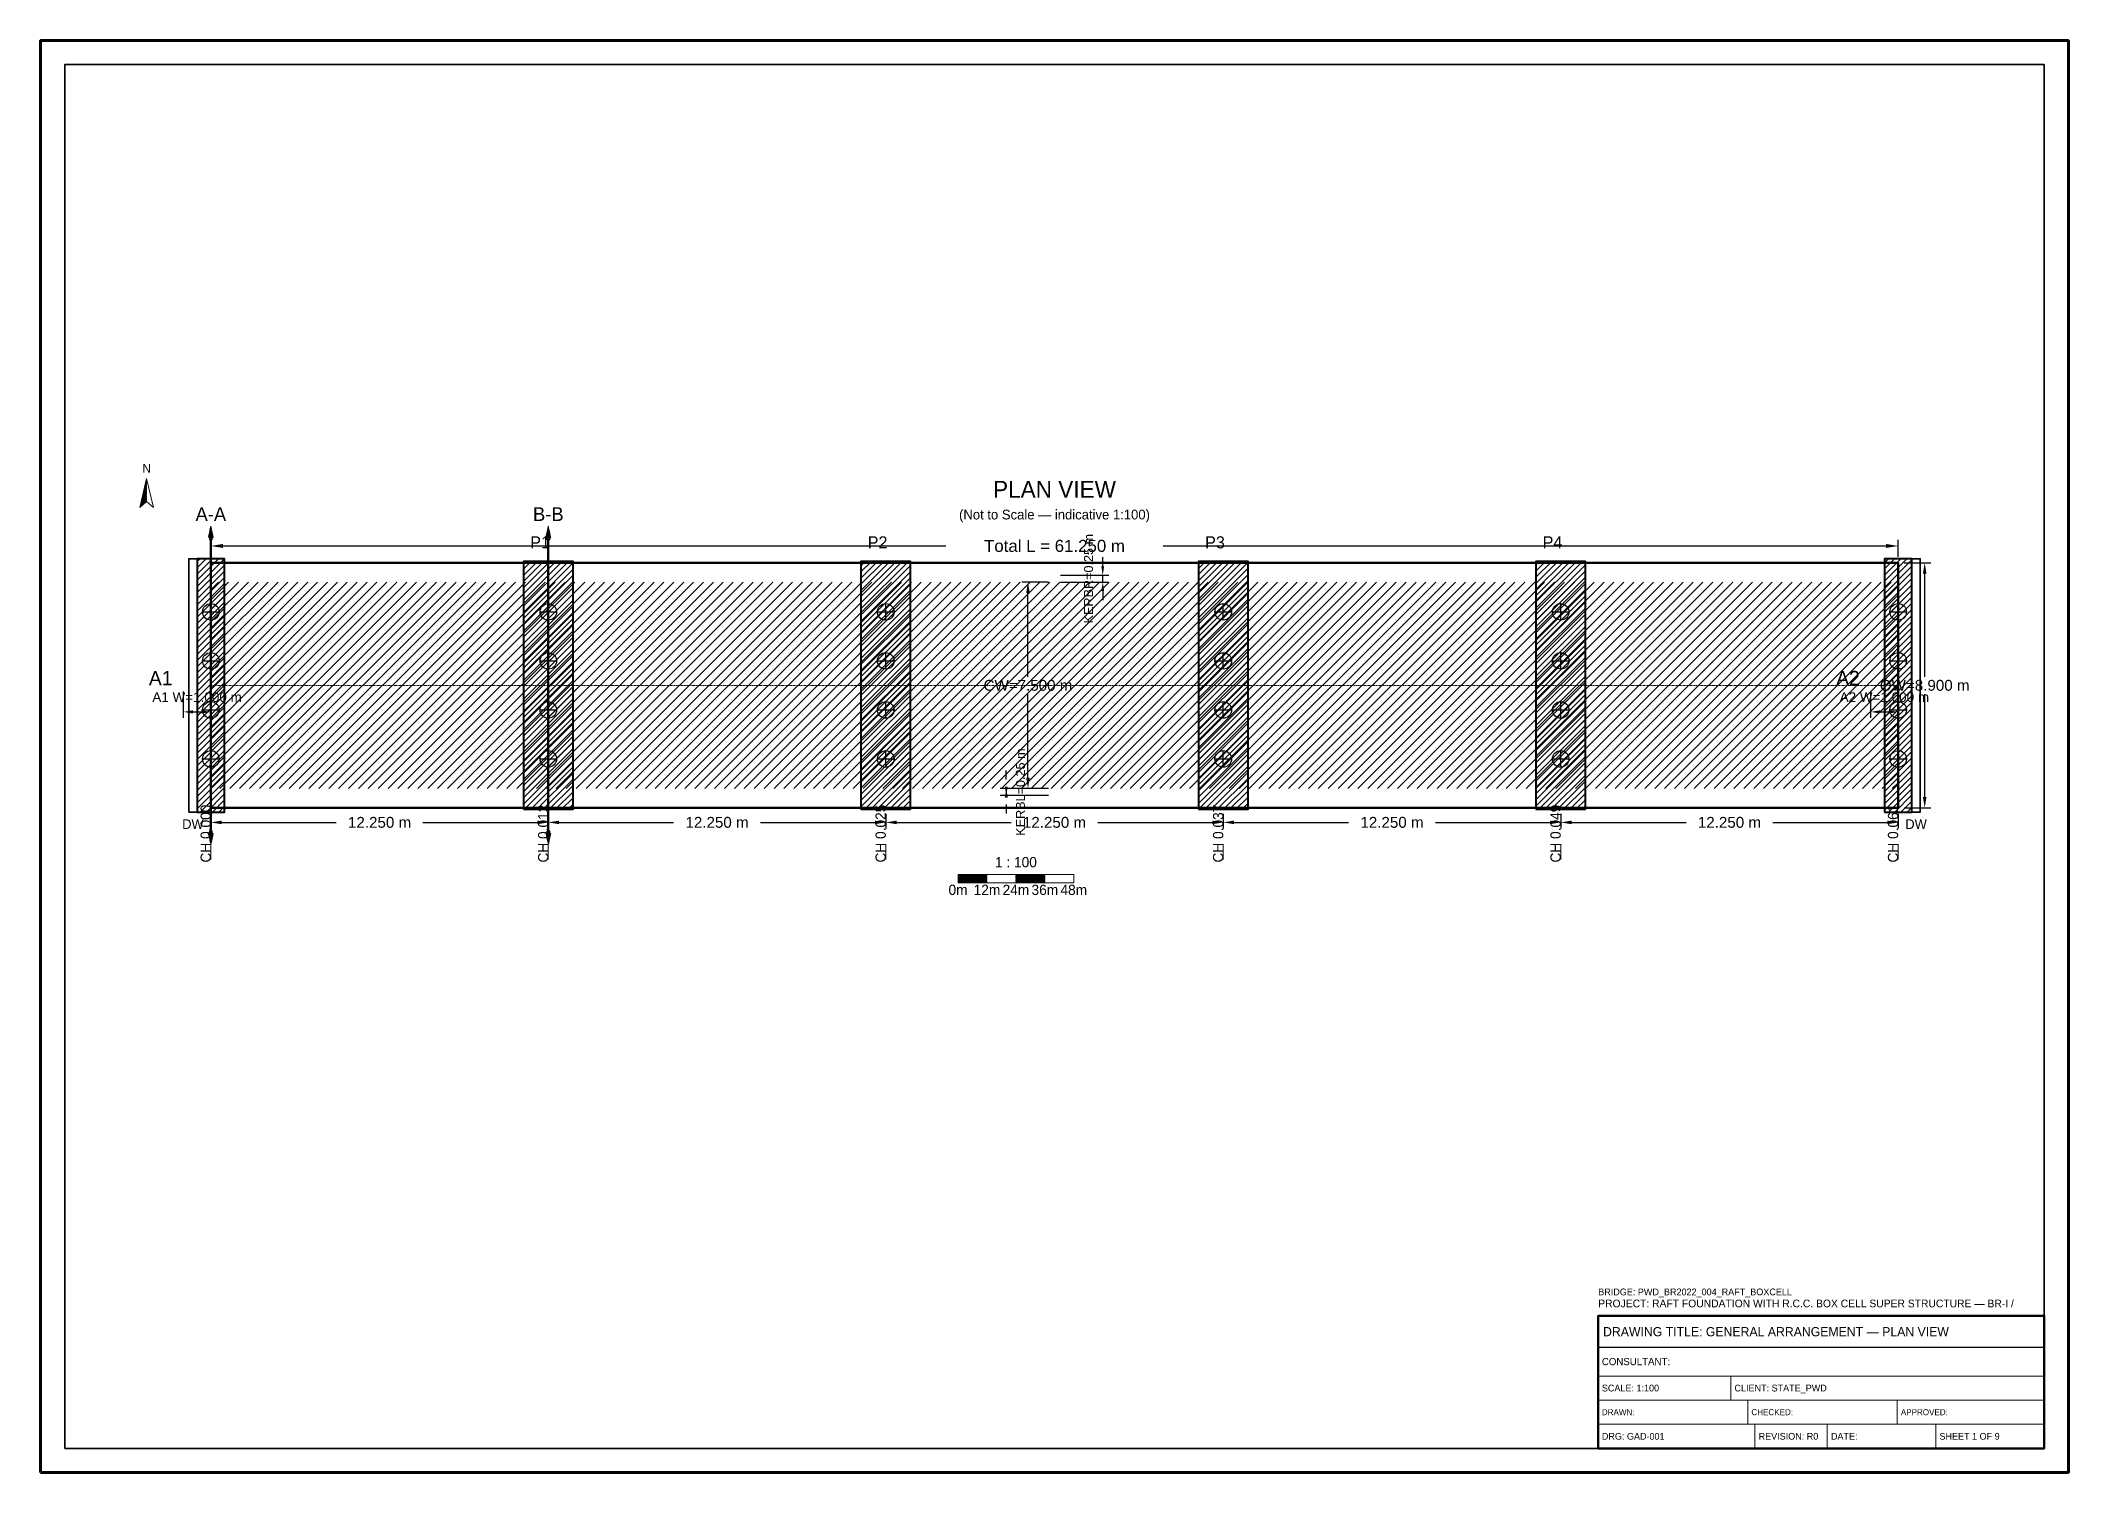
# Model space of a CAD drawing. Header units: metres. Extents: x 0 to 841, y 0 to 594.
import ezdxf
from ezdxf.enums import TextEntityAlignment as Align

# ---------------------------------------------------------------- set-up
doc = ezdxf.new("R2010")
doc.units = ezdxf.units.M
doc.linetypes.add('CENTER', pattern=[1.5, 0.75, -0.25, 0.25, -0.25])
doc.linetypes.add('DASHED', pattern=[0.5, 0.375, -0.125])
for name, color, linetype, lineweight in [('BORDER-INNER', 7, 'Continuous', 35), ('BORDER-OUTER', 7, 'Continuous', 70), ('CIVIL-CHAINAGE', 7, 'Continuous', 18), ('DIM-CHAINAGE', 3, 'Continuous', 18), ('DIM-LINEAR', 3, 'Continuous', 18), ('STRUC-CENTRE', 6, 'CENTER', 18), ('STRUC-HATCHING', 8, 'Continuous', 18), ('STRUC-OUTLINE', 1, 'Continuous', 50), ('STRUC-SECTION', 2, 'Continuous', 35), ('SUB-ABUT', 3, 'Continuous', 35), ('SUB-BEARING', 5, 'Continuous', 25), ('SUB-DIRT-WALL', 3, 'Continuous', 35), ('SUB-PIER', 2, 'Continuous', 35), ('SUPER-DECK', 2, 'Continuous', 50), ('SYM-NORTHARROW', 7, 'Continuous', 18), ('SYM-SCALE', 7, 'Continuous', 13), ('TEXT-GENERAL', 7, 'Continuous', 18), ('TEXT-HEADER', 7, 'Continuous', 25), ('TEXT-SPEC', 7, 'Continuous', 13), ('TEXT-TITLE', 7, 'Continuous', 25), ('TITLEBLK-BOX', 7, 'Continuous', 50), ('TITLEBLK-TEXT', 7, 'Continuous', 18)]:
    doc.layers.add(name, color=color, linetype=linetype, lineweight=lineweight)
doc.styles.add('BRIDGE_STD', font='Arial.ttf')
doc.dimstyles.new('pmb100', dxfattribs={"dimtxt": 2.5, "dimasz": 0.9375, "dimexe": 2.5, "dimexo": 2.5, "dimtad": 0, "dimtih": 1, "dimdec": 0, "dimtxsty": 'BRIDGE_STD', "dimcen": 2.5, "dimazin": 3, "dimtfac": 1, "dimtmove": 0, "dimatfit": 3})

msp = doc.modelspace()

# ---------------------------------------------------------------- hatches: boundary and pattern name
at = {"layer": 'STRUC-HATCHING'}
h = msp.add_hatch(dxfattribs=at)
h.set_pattern_fill('ANSI31', scale=0.913973)
h.paths.add_polyline_path([(70.62, 283.66), (770.38, 283.66), (770.38, 369.34), (70.62, 369.34)])
at = {"layer": 'STRUC-SECTION'}
h = msp.add_hatch(dxfattribs=at)
h.set_pattern_fill('SOLID')
h.paths.add_polyline_path([(69.57, 387.79), (71.67, 387.79), (70.62, 392.59)])
h = msp.add_hatch(dxfattribs=at)
h.set_pattern_fill('SOLID')
h.paths.add_polyline_path([(209.52, 387.79), (211.62, 387.79), (210.57, 392.59)])
h = msp.add_hatch(dxfattribs=at)
h.set_pattern_fill('SOLID')
h.paths.add_polyline_path([(69.57, 265.21), (71.67, 265.21), (70.62, 260.41)])
h = msp.add_hatch(dxfattribs=at)
h.set_pattern_fill('SOLID')
h.paths.add_polyline_path([(209.52, 265.21), (211.62, 265.21), (210.57, 260.41)])
at = {"layer": 'SUB-ABUT'}
h = msp.add_hatch(dxfattribs=at)
h.set_pattern_fill('ANSI31', scale=0.571233)
h.paths.add_polyline_path([(64.91, 273.95), (76.33, 273.95), (76.33, 379.05), (64.91, 379.05)])
h = msp.add_hatch(dxfattribs=at)
h.set_pattern_fill('ANSI31', scale=0.571233)
h.paths.add_polyline_path([(764.67, 273.95), (776.09, 273.95), (776.09, 379.05), (764.67, 379.05)])
at = {"layer": 'SUB-PIER'}
h = msp.add_hatch(dxfattribs=at)
h.set_pattern_fill('ANSI31', scale=0.571233)
h.paths.add_polyline_path([(200.29, 275.09), (220.85, 275.09), (220.85, 377.91), (200.29, 377.91)])
h = msp.add_hatch(dxfattribs=at)
h.set_pattern_fill('ANSI31', scale=0.571233)
h.paths.add_polyline_path([(340.24, 275.09), (360.81, 275.09), (360.81, 377.91), (340.24, 377.91)])
h = msp.add_hatch(dxfattribs=at)
h.set_pattern_fill('ANSI31', scale=0.571233)
h.paths.add_polyline_path([(480.19, 275.09), (500.76, 275.09), (500.76, 377.91), (480.19, 377.91)])
h = msp.add_hatch(dxfattribs=at)
h.set_pattern_fill('ANSI31', scale=0.571233)
h.paths.add_polyline_path([(620.15, 275.09), (640.71, 275.09), (640.71, 377.91), (620.15, 377.91)])
at = {"layer": 'SYM-NORTHARROW'}
h = msp.add_hatch(dxfattribs=at)
h.set_pattern_fill('SOLID')
h.paths.add_polyline_path([(44, 412.34), (41.2, 400.34), (44, 402.74)])
at = {"layer": 'SYM-SCALE'}
h = msp.add_hatch(dxfattribs=at)
h.set_pattern_fill('SOLID')
h.paths.add_polyline_path([(380.5, 244.66), (392.5, 244.66), (392.5, 248.06), (380.5, 248.06)])
h = msp.add_hatch(dxfattribs=at)
h.set_pattern_fill('SOLID')
h.paths.add_polyline_path([(404.5, 244.66), (416.5, 244.66), (416.5, 248.06), (404.5, 248.06)])

# ---------------------------------------------------------------- linework, layer by layer
at = {"layer": 'BORDER-INNER'}
msp.add_lwpolyline([(10, 10), (831, 10), (831, 584), (10, 584), (10, 10)], dxfattribs=at)
at = {"layer": 'BORDER-OUTER'}
msp.add_lwpolyline([(0, 0), (841, 0), (841, 594), (0, 594), (0, 0)], dxfattribs=at)
at = {"layer": 'CIVIL-CHAINAGE'}
for p, q in [((70.62, 260.66), (70.62, 254.29)), ((210.57, 260.66), (210.57, 254.29)), ((350.52, 260.66), (350.52, 254.29)), ((490.48, 260.66), (490.48, 254.29)), ((630.43, 260.66), (630.43, 254.29)), ((770.38, 260.66), (770.38, 254.29))]:
    msp.add_line(p, q, dxfattribs=at)
at = {"layer": 'STRUC-CENTRE'}
msp.add_line((70.62, 326.5), (770.38, 326.5), dxfattribs=at)
at = {"layer": 'STRUC-OUTLINE', "lineweight": 50}
msp.add_lwpolyline([(70.62, 275.66), (70.62, 377.34), (770.38, 377.34), (770.38, 275.66), (70.62, 275.66)], dxfattribs=at)
at = {"layer": 'STRUC-SECTION', "color": 1, "linetype": 'DASHED', "lineweight": 50}
for p, q in [((70.62, 387.34), (70.62, 265.66)), ((210.57, 387.34), (210.57, 265.66))]:
    msp.add_line(p, q, dxfattribs=at)
at = {"layer": 'STRUC-SECTION', "color": 1}
for points in [[(70.17, 386.89), (71.07, 386.89), (71.07, 387.79), (70.17, 387.79), (70.17, 386.89)], [(210.12, 386.89), (211.02, 386.89), (211.02, 387.79), (210.12, 387.79), (210.12, 386.89)], [(70.17, 265.21), (71.07, 265.21), (71.07, 266.11), (70.17, 266.11), (70.17, 265.21)], [(210.12, 265.21), (211.02, 265.21), (211.02, 266.11), (210.12, 266.11), (210.12, 265.21)]]:
    msp.add_lwpolyline(points, dxfattribs=at)
at = {"layer": 'SUB-ABUT', "lineweight": 40}
for points in [[(64.91, 273.95), (76.33, 273.95), (76.33, 379.05), (64.91, 379.05), (64.91, 273.95)], [(764.67, 273.95), (776.09, 273.95), (776.09, 379.05), (764.67, 379.05), (764.67, 273.95)]]:
    msp.add_lwpolyline(points, dxfattribs=at)
at = {"layer": 'SUB-BEARING'}
for p, q in [((67.19, 357), (74.05, 357)), ((70.62, 353.58), (70.62, 360.43)), ((207.14, 357), (214, 357)), ((210.57, 353.58), (210.57, 360.43)), ((347.1, 357), (353.95, 357)), ((350.52, 353.58), (350.52, 360.43)), ((487.05, 357), (493.9, 357)), ((490.48, 353.58), (490.48, 360.43)), ((627, 357), (633.86, 357)), ((630.43, 353.58), (630.43, 360.43)), ((766.95, 357), (773.81, 357)), ((770.38, 353.58), (770.38, 360.43)), ((67.19, 336.67), (74.05, 336.67)), ((70.62, 333.24), (70.62, 340.1)), ((207.14, 336.67), (214, 336.67)), ((210.57, 333.24), (210.57, 340.1)), ((347.1, 336.67), (353.95, 336.67)), ((350.52, 333.24), (350.52, 340.1)), ((487.05, 336.67), (493.9, 336.67)), ((490.48, 333.24), (490.48, 340.1)), ((627, 336.67), (633.86, 336.67)), ((630.43, 333.24), (630.43, 340.1)), ((766.95, 336.67), (773.81, 336.67)), ((770.38, 333.24), (770.38, 340.1)), ((70.62, 312.9), (70.62, 319.76)), ((210.57, 312.9), (210.57, 319.76)), ((350.52, 312.9), (350.52, 319.76)), ((490.48, 312.9), (490.48, 319.76)), ((630.43, 312.9), (630.43, 319.76)), ((770.38, 312.9), (770.38, 319.76)), ((67.19, 316.33), (74.05, 316.33)), ((207.14, 316.33), (214, 316.33)), ((347.1, 316.33), (353.95, 316.33)), ((487.05, 316.33), (493.9, 316.33)), ((627, 316.33), (633.86, 316.33)), ((766.95, 316.33), (773.81, 316.33)), ((67.19, 296), (74.05, 296)), ((70.62, 292.57), (70.62, 299.42)), ((207.14, 296), (214, 296)), ((210.57, 292.57), (210.57, 299.42)), ((347.1, 296), (353.95, 296)), ((350.52, 292.57), (350.52, 299.42)), ((487.05, 296), (493.9, 296)), ((490.48, 292.57), (490.48, 299.42)), ((627, 296), (633.86, 296)), ((630.43, 292.57), (630.43, 299.42)), ((766.95, 296), (773.81, 296)), ((770.38, 292.57), (770.38, 299.42))]:
    msp.add_line(p, q, dxfattribs=at)
for centre in [(70.62, 357), (210.57, 357), (350.52, 357), (490.48, 357), (630.43, 357), (770.38, 357), (70.62, 336.67), (210.57, 336.67), (350.52, 336.67), (490.48, 336.67), (630.43, 336.67), (770.38, 336.67), (70.62, 316.33), (210.57, 316.33), (350.52, 316.33), (490.48, 316.33), (630.43, 316.33), (770.38, 316.33), (70.62, 296), (210.57, 296), (350.52, 296), (490.48, 296), (630.43, 296), (770.38, 296)]:
    msp.add_circle(centre, 3.43, dxfattribs=at)
at = {"layer": 'SUB-DIRT-WALL', "lineweight": 35}
for points in [[(61.48, 273.95), (64.91, 273.95), (64.91, 379.05), (61.48, 379.05), (61.48, 273.95)], [(776.09, 273.95), (779.52, 273.95), (779.52, 379.05), (776.09, 379.05), (776.09, 273.95)]]:
    msp.add_lwpolyline(points, dxfattribs=at)
at = {"layer": 'SUB-PIER', "lineweight": 40}
for points in [[(200.29, 275.09), (220.85, 275.09), (220.85, 377.91), (200.29, 377.91), (200.29, 275.09)], [(340.24, 275.09), (360.81, 275.09), (360.81, 377.91), (340.24, 377.91), (340.24, 275.09)], [(480.19, 275.09), (500.76, 275.09), (500.76, 377.91), (480.19, 377.91), (480.19, 275.09)], [(620.15, 275.09), (640.71, 275.09), (640.71, 377.91), (620.15, 377.91), (620.15, 275.09)]]:
    msp.add_lwpolyline(points, dxfattribs=at)
at = {"layer": 'SUPER-DECK', "lineweight": 30}
msp.add_lwpolyline([(70.62, 275.66), (70.62, 377.34), (770.38, 377.34), (770.38, 275.66), (70.62, 275.66)], dxfattribs=at)
at = {"layer": 'SYM-NORTHARROW'}
msp.add_lwpolyline([(44, 412.34), (41.2, 400.34), (44, 402.74), (46.8, 400.34), (44, 412.34)], dxfattribs=at)
at = {"layer": 'SYM-SCALE'}
msp.add_lwpolyline([(380.5, 244.66), (428.5, 244.66), (428.5, 248.06), (380.5, 248.06), (380.5, 244.66)], dxfattribs=at)
at = {"layer": 'TITLEBLK-BOX', "lineweight": 50}
msp.add_lwpolyline([(646, 10), (831, 10), (831, 65), (646, 65), (646, 10)], dxfattribs=at)
at = {"layer": 'TITLEBLK-BOX', "lineweight": 30}
msp.add_lwpolyline([(646, 52), (831, 52), (831, 65), (646, 65), (646, 52)], dxfattribs=at)
at = {"layer": 'TITLEBLK-BOX', "lineweight": 18}
for points in [[(646, 40), (831, 40), (831, 52), (646, 52), (646, 40)], [(646, 30), (701, 30), (701, 40), (646, 40), (646, 30)], [(701, 30), (831, 30), (831, 40), (701, 40), (701, 30)], [(646, 20), (708, 20), (708, 30), (646, 30), (646, 20)], [(708, 20), (770, 20), (770, 30), (708, 30), (708, 20)], [(770, 20), (831, 20), (831, 30), (770, 30), (770, 20)], [(646, 10), (711, 10), (711, 20), (646, 20), (646, 10)], [(711, 10), (741, 10), (741, 20), (711, 20), (711, 10)], [(741, 10), (786, 10), (786, 20), (741, 20), (741, 10)], [(786, 10), (831, 10), (831, 20), (786, 20), (786, 10)]]:
    msp.add_lwpolyline(points, dxfattribs=at)

# ---------------------------------------------------------------- texts
at = {"layer": 'DIM-CHAINAGE'}
for s, p in [('CH 0.000', (70.62, 253.01)), ('CH 0.012', (210.57, 253.01)), ('CH 0.025', (350.52, 253.01)), ('CH 0.037', (490.48, 253.01)), ('CH 0.049', (630.43, 253.01)), ('CH 0.061', (770.38, 253.01))]:
    msp.add_text(s, height=4.25, rotation=90, dxfattribs=at).set_placement(p)
at = {"layer": 'SYM-NORTHARROW'}
msp.add_text('N', height=3.6, dxfattribs=at).set_placement((44, 414.74), align=Align.CENTER)
at = {"layer": 'TEXT-GENERAL'}
for s, height, p in [('P1', 5, (203.07, 383.34)), ('P2', 5, (343.02, 383.34)), ('P3', 5, (482.98, 383.34)), ('P4', 5, (622.93, 383.34)), ('A1', 6, (44.91, 326.5)), ('A2', 6, (744.67, 326.5))]:
    msp.add_text(s, height=height, dxfattribs=at).set_placement(p)
for s, p in [('1 : 100', (404.5, 251.04)), ('0m', (380.5, 239.56)), ('12m', (392.5, 239.56)), ('24m', (404.5, 239.56)), ('36m', (416.5, 239.56)), ('48m', (428.5, 239.56))]:
    msp.add_text(s, height=4.25, dxfattribs=at).set_placement(p, align=Align.CENTER)
at = {"layer": 'TEXT-HEADER'}
msp.add_text('PLAN VIEW', height=7, dxfattribs=at).set_placement((420.5, 404.34), align=Align.CENTER)
at = {"layer": 'TEXT-HEADER', "color": 1}
for s, p in [('A-A', (70.62, 394.69)), ('B-B', (210.57, 394.69))]:
    msp.add_text(s, height=5.7, dxfattribs=at).set_placement(p, align=Align.CENTER)
at = {"layer": 'TEXT-SPEC', "color": 8}
msp.add_text('(Not to Scale — indicative 1:100)', height=4.05, dxfattribs=at).set_placement((420.5, 395.34), align=Align.CENTER)
at = {"layer": 'TEXT-SPEC'}
for p in [(63.19, 266.95), (777.81, 266.95)]:
    msp.add_text('DW', height=4, dxfattribs=at).set_placement(p, align=Align.CENTER)
at = {"layer": 'TEXT-TITLE'}
for s, height, p in [('PROJECT: RAFT FOUNDATION WITH R.C.C. BOX CELL SUPER STRUCTURE — BR-I /', 3.2, (646, 68.5)), ('DRAWING TITLE: GENERAL ARRANGEMENT — PLAN VIEW', 3.8, (648, 56.5))]:
    msp.add_text(s, height=height, dxfattribs=at).set_placement(p)
at = {"layer": 'TITLEBLK-TEXT'}
for s, height, p in [('BRIDGE: PWD_BR2022_004_RAFT_BOXCELL', 2.8, (646, 73.5)), ('CONSULTANT: ', 3, (647.5, 44.5)), ('SCALE: 1:100', 2.8, (647.5, 33.6)), ('CLIENT: STATE_PWD', 2.8, (702.5, 33.6)), ('DRAWN: ', 2.5, (647.5, 23.75)), ('CHECKED: ', 2.5, (709.5, 23.75)), ('APPROVED: ', 2.5, (771.5, 23.75)), ('DRG: GAD-001', 2.8, (647.5, 13.6)), ('REVISION: R0', 2.8, (712.5, 13.6)), ('DATE: ', 2.8, (742.5, 13.6)), ('SHEET 1 OF 9', 2.8, (787.5, 13.6))]:
    msp.add_text(s, height=height, dxfattribs=at).set_placement(p)

# ---------------------------------------------------------------- dimensions: what is measured, and where the dimension line sits
at = {"layer": 'DIM-LINEAR'}
for base, p1, p2, text, override in [((70.62, 384.34), (70.62, 377.34), (770.38, 377.34), 'Total L = 61.250 m', {"dimtxt": 5, "dimasz": 5, "dimgap": 2, "dimclrt": 3}), ((59.19, 315.5), (59.19, 326.5), (70.62, 326.5), 'A1 W=1.000 m', {"dimtxt": 4, "dimasz": 4, "dimgap": 1.6, "dimclrt": 3}), ((758.96, 315.5), (758.96, 326.5), (770.38, 326.5), 'A2 W=1.000 m', {"dimtxt": 4, "dimasz": 4, "dimgap": 1.6, "dimclrt": 3}), ((70.62, 269.66), (70.62, 275.66), (210.57, 275.66), '12.250 m', {"dimtxt": 4.5, "dimasz": 4.5, "dimgap": 1.8, "dimclrt": 3}), ((210.57, 269.66), (210.57, 275.66), (350.52, 275.66), '12.250 m', {"dimtxt": 4.5, "dimasz": 4.5, "dimgap": 1.8, "dimclrt": 3}), ((350.52, 269.66), (350.52, 275.66), (490.48, 275.66), '12.250 m', {"dimtxt": 4.5, "dimasz": 4.5, "dimgap": 1.8, "dimclrt": 3}), ((490.48, 269.66), (490.48, 275.66), (630.43, 275.66), '12.250 m', {"dimtxt": 4.5, "dimasz": 4.5, "dimgap": 1.8, "dimclrt": 3}), ((630.43, 269.66), (630.43, 275.66), (770.38, 275.66), '12.250 m', {"dimtxt": 4.5, "dimasz": 4.5, "dimgap": 1.8, "dimclrt": 3})]:
    msp.add_linear_dim(base=base, p1=p1, p2=p2, text=text, dimstyle='pmb100', override=override, dxfattribs=at).render()
for base, p1, p2, text, override in [((440.5, 369.34), (420.5, 369.34), (420.5, 372.2), 'KERBR=0.25 m', {"dimtxt": 3.75, "dimasz": 3.75, "dimgap": 1.5, "dimclrt": 3}), ((781.38, 275.66), (770.38, 275.66), (770.38, 377.34), 'OW=8.900 m', {"dimtxt": 4.5, "dimasz": 4.5, "dimgap": 1.8, "dimclrt": 3}), ((409.5, 283.66), (420.5, 283.66), (420.5, 369.34), 'CW=7.500 m', {"dimtxt": 4.5, "dimasz": 4.5, "dimgap": 1.8, "dimclrt": 3}), ((400.5, 283.66), (420.5, 283.66), (420.5, 280.8), 'KERBL=0.25 m', {"dimtxt": 3.75, "dimasz": 3.75, "dimgap": 1.5, "dimclrt": 3})]:
    msp.add_linear_dim(base=base, p1=p1, p2=p2, angle=90, text=text, dimstyle='pmb100', override=override, dxfattribs=at).render()

doc.saveas('drawing.dxf')
